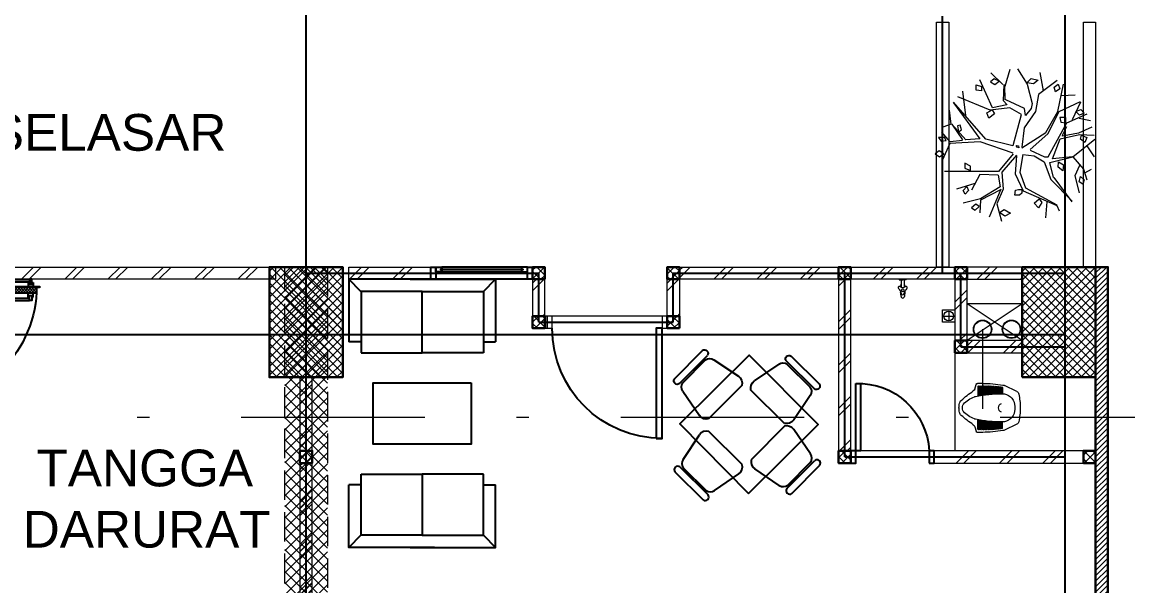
# Model space of a CAD drawing. Header units: millimetres. Extents: x -324 to 75, y -297 to 70.
# Drawn here: x -19.23 to -10.19, y 0.82 to 5.43 of the extents above; entities that cross this region are included whole.
import ezdxf

# ---------------------------------------------------------------- set-up
doc = ezdxf.new("R2010")
doc.units = ezdxf.units.MM
doc.linetypes.add('ACAD_ISO02W100', pattern=[15, 12, -3])
doc.linetypes.add('DASHDOT', pattern=[1, 0.5, -0.25, 0, -0.25])
doc.layers.get('defpoints').update_dxf_attribs({"color": 1})
for name, color, linetype, lineweight in [('ars', 11, 'Continuous', 0), ('ars @ 1', 11, 'Continuous', 0), ('ARSIR', 31, 'Continuous', 5), ('KOL', 1, 'Continuous', 30), ('KOLOM', 4, 'Continuous', 9), ('lan', 7, 'Continuous', 15), ('NOT', 7, 'Continuous', 20), ('POHON', 62, 'Continuous', 5), ('SANITAIR', 15, 'Continuous', 9), ('tem', 5, 'Continuous', 20), ('u', 6, 'Continuous', 20)]:
    doc.layers.add(name, color=color, linetype=linetype, lineweight=lineweight)
doc.layers.add('as', color=1, linetype='Continuous', plot=False)
for name, color, linetype in [('FURNITURE', 68, 'Continuous'), ('HID', 1, 'Continuous'), ('Kusen', 30, 'Continuous'), ('STL', 6, 'Continuous')]:
    doc.layers.add(name, color=color, linetype=linetype)
doc.styles.add('ATTR', font='romans.shx', dxfattribs={"width": 0.8, "height": 0.56})
doc.styles.get("Standard").update_dxf_attribs({"font": 'arial.ttf'})
pattern_1 = [(225, (1.1, 1e-06), (-0.014142, 0.014142), []), (135, (1.1, 1e-06), (0.014142, 0.014142), [])]
pattern_2 = [(315, (-2e-13, 1e-06), (0.014142, 0.014142), []), (45, (-2e-13, 1e-06), (-0.014142, 0.014142), [])]

# ---------------------------------------------------------------- blocks, each defined once
blk = doc.blocks.new("k1'")
at = {"layer": 'ars'}
h = blk.add_hatch(dxfattribs=at)
h.set_pattern_fill('_USER', color=256, scale=0.05, angle=45, double=1, pattern_type=0)
h.set_pattern_definition([(45, (0, -5), (-0.03535534, 0.03535534), []), (135, (0, -5), (-0.03535534, -0.03535534), [])])
h.paths.add_polyline_path([(-0.3, -0.45), (0.3, -0.45), (0.3, 0.45), (-0.3, 0.45)])
at = {"layer": 'KOL'}
blk.add_lwpolyline([(-0.3, -0.45), (0.3, -0.45), (0.3, 0.45), (-0.3, 0.45)], close=True, dxfattribs=at)
blk = doc.blocks.new('bola-3')
at = {"layer": 'POHON'}
for p, q in [((-0.799, 1.609), (-0.703, 2.138)), ((-0.045, 2.245), (-0.318, 1.803)), ((0.177, 2.226), (0.328, 1.732)), ((0.387, 1.789), (0.731, 2.125)), ((-1.212, 1.009), (-1.377, 1.803)), ((-1.198, 1.908), (-0.648, 1.503)), ((-0.318, 1.803), (-0.469, 1.238)), ((0.315, 1.344), (0.328, 1.767)), ((0.356, 1.785), (0.37, 1.327)), ((0.686, 1.115), (1.057, 1.926)), ((-1.253, 1.009), (-1.872, 1.291)), ((-1.308, 1.468), (-1.721, 1.485)), ((-0.648, 1.503), (-0.566, 1.009)), ((-0.249, 1.097), (0.301, 1.344)), ((0.37, 1.327), (0.26, 1.203)), ((0.755, 1.044), (1.69, 1.432)), ((1.553, 1.591), (1.47, 0.886)), ((-1.872, 1.274), (-1.625, 0.762)), ((-0.923, 0.357), (-1.253, 1.009)), ((-0.868, 0.392), (-1.212, 1.009)), ((-0.566, 1.009), (-0.236, 0.533)), ((-0.469, 1.238), (-0.442, 1.097)), ((-0.442, 1.097), (-0.277, 0.886)), ((-0.277, 0.886), (-0.249, 1.097)), ((-0.153, 0.921), (0.177, 1.115)), ((0.177, 1.115), (0.755, 1.044)), ((0.273, 1.203), (0.686, 1.115)), ((0.879, 0.198), (1.814, 1.274)), ((1.814, 1.256), (1.057, 0.216)), ((1.883, 0.639), (1.938, 1.044)), ((-1.831, 0.815), (-2.161, 0.745)), ((-1.473, 0.674), (-2.065, 0.939)), ((-0.937, -0.313), (-1.473, 0.674)), ((0.081, 0.022), (-0.153, 0.921)), ((-1.845, 0.339), (-2.271, 0.322)), ((-2.202, 0.551), (-1.817, 0.374)), ((-1.281, 0.216), (-1.845, 0.339)), ((-1.817, 0.374), (-1.35, 0.286)), ((-1.363, 0.339), (-1.473, 0.568)), ((-1.35, 0.286), (-1.363, 0.339)), ((-0.414, -0.102), (-0.923, 0.357)), ((-0.167, -0.049), (-0.868, 0.392)), ((-0.236, 0.533), (-0.167, -0.031)), ((1.456, 0.18), (1.869, 0.639)), ((1.869, 0.639), (1.553, 0.18)), ((1.883, 0.639), (2.13, 0.551)), ((1.91, 0.128), (2.158, 0.41)), ((-1.652, -0.313), (-2.285, 0.198)), ((-2.051, 0.004), (-2.271, -0.313)), ((-1.061, -0.366), (-1.281, 0.216)), ((0.081, -0.207), (1.044, 0.128)), ((0.095, 0.004), (0.879, 0.198)), ((1.044, 0.128), (1.924, 0.075)), ((1.057, 0.216), (1.456, 0.18)), ((1.553, 0.163), (1.91, 0.128)), ((1.924, 0.075), (2.144, -0.419)), ((-1.652, -0.313), (-1.955, -0.666)), ((-0.978, -0.472), (-1.652, -0.313)), ((-1.639, -0.313), (-1.061, -0.366)), ((-0.827, -0.313), (-0.937, -0.313)), ((-0.414, -0.119), (-0.827, -0.313)), ((-0.524, -0.278), (-0.813, -0.454)), ((-0.194, -0.243), (-0.524, -0.278)), ((-0.194, -0.243), (-0.112, -0.754)), ((-0.015, -0.26), (0.411, -0.754)), ((-0.015, -0.278), (0.026, -0.807)), ((0.081, -0.225), (0.507, -0.736)), ((-1.845, -0.56), (-1.707, -0.86)), ((-1.088, -0.913), (-0.978, -0.472)), ((-0.813, -0.454), (-1.006, -0.966)), ((-1.996, -0.772), (-2.189, -0.666)), ((-1.955, -0.666), (-2.051, -0.983)), ((-1.707, -0.86), (-1.831, -1.354)), ((-1.625, -1.618), (-1.102, -0.913)), ((-0.112, -0.754), (-0.277, -1.213)), ((0.026, -0.807), (-0.208, -1.301)), ((0.411, -0.754), (0.37, -1.248)), ((0.521, -0.842), (0.466, -1.177)), ((0.507, -0.736), (2.075, -0.736)), ((0.521, -0.842), (1.057, -0.825)), ((1.057, -0.825), (1.291, -1.283)), ((-1.006, -0.966), (-1.625, -1.6)), ((-0.277, -1.213), (-1.185, -1.706)), ((0.37, -1.248), (0.562, -1.671)), ((0.438, -1.248), (0.782, -2.059)), ((0.452, -1.265), (1.03, -1.565)), ((0.466, -1.177), (1.03, -1.53)), ((1.195, -1.089), (1.731, -1.248)), ((-0.208, -1.301), (-1.185, -1.724)), ((1.03, -1.53), (1.539, -1.653)), ((1.03, -1.565), (1.057, -1.936)), ((-1.185, -1.724), (-1.253, -1.883)), ((-0.896, -1.618), (-0.854, -2.077)), ((0.562, -1.671), (0.425, -2.182))]:
    blk.add_line(p, q, dxfattribs=at)
for points in [[(-0.435, 1.966), (-0.641, 1.913), (-0.504, 1.807), (-0.311, 1.842)], [(0.49, 1.882), (0.641, 1.953), (0.738, 1.864), (0.614, 1.794)], [(-1.226, 1.803), (-1.267, 1.662), (-1.143, 1.573), (-1.102, 1.715)], [(1.155, 1.778), (1.001, 1.734), (1.001, 1.602), (1.155, 1.624)], [(-1.735, 1.009), (-1.886, 1.062), (-1.982, 0.956), (-1.845, 0.903)], [(0.691, 1.051), (0.622, 0.941), (0.794, 0.809), (0.846, 0.963)], [(-1.441, 0.676), (-1.441, 0.831), (-1.269, 0.831), (-1.303, 0.698)], [(-1.9, 0.322), (-2.051, 0.251), (-1.996, 0.11), (-1.872, 0.198)], [(1.671, 0.412), (1.585, 0.478), (1.62, 0.61), (1.706, 0.588)], [(-0.002, 0.022), (-0.07, 0.004), (-0.084, -0.049), (-0.029, -0.031)], [(2.034, 0.163), (2.075, 0.251), (2.254, 0.251), (2.171, 0.145)], [(2.099, -0.225), (2.237, -0.137), (2.347, -0.225), (2.223, -0.313)], [(-1.236, -0.454), (-1.374, -0.543), (-1.36, -0.719), (-1.222, -0.613)], [(1.319, -0.706), (1.319, -0.582), (1.484, -0.494), (1.484, -0.635)], [(-1.872, -0.878), (-1.982, -0.983), (-1.941, -1.107), (-1.831, -1.036)], [(-0.167, -1.261), (-0.167, -1.367), (-0.098, -1.42), (0.04, -1.42), (0.012, -1.279), (-0.07, -1.261)], [(1.43, -1.175), (1.379, -1.285), (1.482, -1.396), (1.534, -1.285)], [(-0.667, -1.528), (-0.753, -1.638), (-0.65, -1.792), (-0.53, -1.66)], [(0.485, -1.924), (0.347, -1.836), (0.158, -1.947), (0.33, -2.035)], [(1.069, -1.748), (1.173, -1.682), (1.293, -1.792), (1.19, -1.858)]]:
    blk.add_lwpolyline(points, close=True, dxfattribs=at)
at = {"layer": 'POHON', "style": 'ATTR', "width": 0.8, "flags": 9}
blk.add_attdef('ESTCODE', (-0.07, 0.004), '', height=0.00000926, dxfattribs=at)
blk = doc.blocks.new('KRAN ATAS')
for p, q in [((-0.0198, 0), (0, 0)), ((-0.0198, -0.0015), (-0.0198, 0)), ((0.0198, 0), (0, 0)), ((0.0198, -0.0015), (0.0198, 0)), ((-0.0193, -0.002), (0, -0.002)), ((-0.0087, -0.006), (-0.0087, -0.0441)), ((0.0193, -0.002), (0, -0.002)), ((0.0087, -0.006), (0.0087, -0.0441))]:
    blk.add_line(p, q)
for centre, radius, start, end in [((-0.0191, -0.047), 0.00682, 147.26029, 232.4214), ((-0.0188, -0.0464), 0.00682, 67.5786, 152.73971), ((-0.0514, -0.0871), 0.0447, 7.4918, 50.9581), ((-0.0193, -0.0015), 0.0005, 180, 270), ((0, -0.0187), 0.0268, 232.9628, 307.0372), ((-0.0127, -0.006), 0.004, 0, 90), ((0.0743, -0.0604), 0.0878, 163.74856, 168.44459), ((-0.0388, -0.0275), 0.03, 343.74856, 0), ((-0.0004, -0.0613), 0.0068, 86.57707, 273.42293), ((0.0004, -0.0613), 0.0068, 266.57707, 93.42293), ((0.0514, -0.0871), 0.0447, 129.0419, 172.5082), ((0.0127, -0.006), 0.004, 90, 180), ((0.0388, -0.0275), 0.03, 180, 196.25144), ((-0.0743, -0.0604), 0.0878, 11.55541, 16.25144), ((0.0188, -0.0464), 0.00682, 27.26029, 112.4214), ((0.0193, -0.0015), 0.0005, 270, 0), ((0.0191, -0.047), 0.00682, 307.5786, 32.73971), ((0.0743, -0.0604), 0.0878, 182.05517, 189.0251), ((-0.0892, -0.0965), 0.08, 0.35552, 16.20232), ((-0.0004, -0.0965), 0.0088, 176.85526, 272.64436), ((-0.0003, -0.0804), 0.00682, 187.5786, 272.73971), ((0.0003, -0.0804), 0.00682, 267.26029, 352.4214), ((0.0004, -0.0965), 0.0088, 267.35564, 3.14474), ((0.0892, -0.0965), 0.08, 163.79768, 179.64448), ((-0.0743, -0.0604), 0.0878, 350.9749, 357.94483)]:
    blk.add_arc(centre, radius, start, end)
blk = doc.blocks.new('AVOOR')
blk.add_lwpolyline([(-21.8185, -71.5914), (-21.9185, -71.5914), (-21.9185, -71.4914), (-21.8185, -71.4914)], close=True)
for points in [[(-21.9085, -71.5414), (-21.8285, -71.5414)], [(-21.8685, -71.5014), (-21.8685, -71.5814)]]:
    blk.add_lwpolyline(points)
blk.add_circle((-21.8685, -71.5414), 0.04)
blk = doc.blocks.new('CL J D')
for p, q in [((0.306, 0.1938), (0.3479, 0.1938)), ((0.3709, 0.1476), (0.3594, 0.1853)), ((0.0275, 0.1273), (0.1283, 0.1756)), ((0.145, 0.1598), (0.145, 0.1109)), ((0.1539, 0.1598), (0.1539, 0.1111)), ((0.1587, 0.1615), (0.1587, 0.1111)), ((0.1676, 0.1615), (0.1676, 0.1111)), ((0.1723, 0.1631), (0.1723, 0.1111)), ((0.1812, 0.1631), (0.1812, 0.1109)), ((0.186, 0.1645), (0.186, 0.1109)), ((0.1949, 0.1645), (0.1949, 0.1105)), ((0.1996, 0.1657), (0.1996, 0.1105)), ((0.2085, 0.1657), (0.2085, 0.11)), ((0.2133, 0.1667), (0.2133, 0.11)), ((0.2222, 0.1667), (0.2222, 0.1092)), ((0.2269, 0.1676), (0.2269, 0.1092)), ((0.2358, 0.1676), (0.2358, 0.1082)), ((0.2406, 0.1682), (0.2406, 0.1082)), ((0.2495, 0.1682), (0.2495, 0.107)), ((0.2542, 0.1687), (0.2542, 0.107)), ((0.2631, 0.1687), (0.2631, 0.1056)), ((0.2679, 0.169), (0.2679, 0.1056)), ((0.2768, 0.169), (0.2768, 0.104)), ((0.2815, 0.1692), (0.2815, 0.104)), ((0.2904, 0.1692), (0.2904, 0.1022)), ((0.2952, 0.1691), (0.2952, 0.1022)), ((0.3041, 0.1691), (0.3041, 0.1003)), ((0.3088, 0.1689), (0.3088, 0.1003)), ((0.3177, 0.1689), (0.3177, 0.0981)), ((0.3225, 0.1685), (0.3225, 0.0981)), ((0.3314, 0.1685), (0.3314, 0.0957)), ((0.3361, 0.1679), (0.3361, 0.0957)), ((0.345, 0.1679), (0.345, 0.093)), ((0.0275, -0.1398), (0.1283, -0.188)), ((0.145, -0.1722), (0.145, -0.1234)), ((0.1539, -0.1722), (0.1539, -0.1236)), ((0.1587, -0.174), (0.1587, -0.1236)), ((0.1676, -0.174), (0.1676, -0.1236)), ((0.1723, -0.1756), (0.1723, -0.1236)), ((0.1812, -0.1756), (0.1812, -0.1234)), ((0.186, -0.177), (0.186, -0.1234)), ((0.1949, -0.177), (0.1949, -0.123)), ((0.1996, -0.1782), (0.1996, -0.123)), ((0.2085, -0.1782), (0.2085, -0.1224)), ((0.2133, -0.1792), (0.2133, -0.1224)), ((0.2222, -0.1792), (0.2222, -0.1216)), ((0.2269, -0.18), (0.2269, -0.1216)), ((0.2358, -0.18), (0.2358, -0.1206)), ((0.2406, -0.1807), (0.2406, -0.1206)), ((0.2495, -0.1807), (0.2495, -0.1195)), ((0.2542, -0.1812), (0.2542, -0.1195)), ((0.2631, -0.1812), (0.2631, -0.1181)), ((0.2679, -0.1815), (0.2679, -0.1181)), ((0.2768, -0.1815), (0.2768, -0.1165)), ((0.2815, -0.1816), (0.2815, -0.1165)), ((0.2904, -0.1816), (0.2904, -0.1147)), ((0.2952, -0.1816), (0.2952, -0.1147)), ((0.3041, -0.1816), (0.3041, -0.1127)), ((0.3088, -0.1813), (0.3088, -0.1127)), ((0.3177, -0.1813), (0.3177, -0.1105)), ((0.3225, -0.1809), (0.3225, -0.1105)), ((0.3314, -0.1809), (0.3314, -0.1081)), ((0.3361, -0.1803), (0.3361, -0.1081)), ((0.345, -0.1803), (0.345, -0.1055)), ((0.3709, -0.16), (0.3594, -0.1977)), ((0.306, -0.2062), (0.3479, -0.2062))]:
    blk.add_line(p, q)
for centre, radius, start, end in [((0.3183, -0.8979), 1.0917, 90.64465, 99.35641), ((0.3479, 0.1818), 0.012, 16.98371, 90), ((0.5098, 0), 0.5098, 167.907, 180.70014), ((0.0403, 0.1006), 0.0297, 115.58841, 167.907), ((0.1458, 0.0077), 0.1009, 89.36458, 171.9631), ((0.1462, 0.1381), 0.0415, 97.43664, 115.58841), ((0.1427, 0.1109), 0.00237, 271.71865, 0), ((0.1495, 0.1598), 0.00445, 0, 180), ((0.1639, -0.8282), 0.9369, 77.60377, 91.04193), ((0.1563, 0.1111), 0.00237, 180, 0), ((0.1631, 0.1615), 0.00445, 0, 180), ((0.17, 0.1111), 0.00237, 180, 0), ((0.1768, 0.1631), 0.00445, 0, 180), ((0.1836, 0.1109), 0.00237, 180, 0), ((0.1904, 0.1645), 0.00445, 0, 180), ((0.1973, 0.1105), 0.00237, 180, 0), ((0.2041, 0.1657), 0.00445, 0, 180), ((0.2109, 0.11), 0.00237, 180, 0), ((0.2177, 0.1667), 0.00445, 0, 180), ((0.2246, 0.1092), 0.00237, 180, 0), ((0.2314, 0.1676), 0.00445, 0, 180), ((0.2382, 0.1082), 0.00237, 180, 0), ((0.245, 0.1682), 0.00445, 0, 180), ((0.2519, 0.107), 0.00237, 180, 0), ((0.2587, 0.1687), 0.00445, 0, 180), ((0.2655, 0.1056), 0.00237, 180, 0), ((0.2723, 0.169), 0.00445, 0, 180), ((0.2792, 0.104), 0.00237, 180, 0), ((0.286, 0.1692), 0.00445, 0, 180), ((0.2928, 0.1022), 0.00237, 180, 0), ((0.2996, 0.1691), 0.00445, 0, 180), ((0.3064, 0.1003), 0.00237, 180, 0), ((0.3133, 0.1689), 0.00445, 0, 180), ((0.3201, 0.0981), 0.00237, 180, 0), ((0.3269, 0.1685), 0.00445, 0, 180), ((0.3337, 0.0957), 0.00237, 180, 0), ((0.3406, 0.1679), 0.00445, 0, 180), ((0.3474, 0.093), 0.00237, 180, 258.7357), ((0.3992, 0.1563), 0.0297, 196.98371, 236.58705), ((-0.0629, -0.5443), 0.8096, 47.75416, 56.58705), ((0.1995, 0.0001), 0.1551, 171.9445, 182.3259), ((0.1409, -0.0052), 0.0359, 358.3993, 69.7102), ((0.3518, 0.0291), 0.0593, 68.96955, 77.12628), ((0.2831, -0.1497), 0.2509, 43.87855, 68.96955), ((0.4511, 0.0118), 0.0178, 9.30537, 43.87855), ((0.3402, -0.0063), 0.1302, 0.0418, 9.30537), ((0.4495, 0.0199), 0.0475, 13.4838, 47.75416), ((0.3402, -0.0063), 0.1598, 0.03404, 13.4838), ((0.5098, -0.0125), 0.5098, 179.29986, 192.093), ((0.1995, -0.0125), 0.1551, 177.6741, 188.0555), ((0.1458, -0.0202), 0.1009, 188.0369, 270.63542), ((0.1409, -0.0072), 0.0359, 290.2898, 1.6007), ((0.2831, 0.1372), 0.2509, 291.03045, 316.12145), ((-0.0629, 0.5318), 0.8096, 303.41295, 312.24584), ((0.4511, -0.0243), 0.0178, 316.12145, 350.69463), ((0.3402, -0.0061), 0.1302, 350.69463, 359.9582), ((0.4495, -0.0323), 0.0475, 312.24584, 346.5162), ((0.3402, -0.0061), 0.1598, 346.5162, 359.96596), ((0.0403, -0.113), 0.0297, 192.093, 244.41159), ((0.1427, -0.1234), 0.00237, 0, 88.28135), ((0.1495, -0.1722), 0.00445, 180, 0), ((0.1639, 0.8157), 0.9369, 268.95807, 282.39623), ((0.1563, -0.1236), 0.00237, 0, 180), ((0.1631, -0.174), 0.00445, 180, 0), ((0.17, -0.1236), 0.00237, 0, 180), ((0.1768, -0.1756), 0.00445, 180, 0), ((0.1836, -0.1234), 0.00237, 0, 180), ((0.1904, -0.177), 0.00445, 180, 0), ((0.1973, -0.123), 0.00237, 0, 180), ((0.2041, -0.1782), 0.00445, 180, 0), ((0.2109, -0.1224), 0.00237, 0, 180), ((0.2177, -0.1792), 0.00445, 180, 0), ((0.2246, -0.1216), 0.00237, 0, 180), ((0.2314, -0.18), 0.00445, 180, 0), ((0.2382, -0.1206), 0.00237, 0, 180), ((0.2519, -0.1195), 0.00237, 0, 180), ((0.2655, -0.1181), 0.00237, 0, 180), ((0.2792, -0.1165), 0.00237, 0, 180), ((0.2928, -0.1147), 0.00237, 0, 180), ((0.3064, -0.1127), 0.00237, 0, 180), ((0.3201, -0.1105), 0.00237, 0, 180), ((0.3337, -0.1081), 0.00237, 0, 180), ((0.3406, -0.1803), 0.00445, 180, 0), ((0.3474, -0.1055), 0.00237, 101.2643, 180), ((0.3518, -0.0415), 0.0593, 282.87372, 291.03045), ((0.3992, -0.1687), 0.0297, 123.41295, 163.01629), ((0.1462, -0.1506), 0.0415, 244.41159, 262.56336), ((0.3183, 0.8854), 1.0917, 260.64359, 269.35535), ((0.245, -0.1807), 0.00445, 180, 0), ((0.2587, -0.1812), 0.00445, 180, 0), ((0.2723, -0.1815), 0.00445, 180, 0), ((0.286, -0.1816), 0.00445, 180, 0), ((0.2996, -0.1816), 0.00445, 180, 0), ((0.3133, -0.1813), 0.00445, 180, 0), ((0.3269, -0.1809), 0.00445, 180, 0), ((0.3479, -0.1942), 0.012, 270, 343.01629)]:
    blk.add_arc(centre, radius, start, end)
blk = doc.blocks.new('P.60')
at = {"layer": 'Kusen'}
for points in [[(1472.8348, 997.5354), (1472.8748, 997.5354), (1472.8748, 997.4354), (1472.8348, 997.4354)], [(1473.4748, 997.5354), (1473.5148, 997.5354), (1473.5148, 997.4354), (1473.4748, 997.4354)], [(1472.8748, 996.8854), (1472.9148, 996.8854), (1472.9148, 997.4354), (1472.8748, 997.4354)]]:
    blk.add_lwpolyline(points, close=True, dxfattribs=at)
blk.add_arc((1472.8948, 997.4658), 0.5808, 268.02661, 356.99428, dxfattribs=at)
blk = doc.blocks.new('P-90')
at = {"layer": 'Kusen'}
blk.add_lwpolyline([(374.6908, -21.5979), (374.7408, -21.5979), (374.7408, -22.4979), (374.6908, -22.4979)], close=True, dxfattribs=at)
at = {"layer": 'Kusen', "lineweight": 9}
for points in [[(373.8008, -22.4979), (373.8408, -22.4979), (373.8408, -22.5979), (373.8008, -22.5979)], [(374.7408, -22.4979), (374.7808, -22.4979), (374.7808, -22.5979), (374.7408, -22.5979)]]:
    blk.add_lwpolyline(points, close=True, dxfattribs=at)
at = {"layer": 'Kusen'}
blk.add_arc((374.7408, -22.4979), 0.9, 90, 180, dxfattribs=at)
blk = doc.blocks.new('Manager Chair')
for p, q in [((6.793595, 0), (-6.793595, 0)), ((6.793595, -2.40006), (-6.793595, -2.40006)), ((5.764665, -3), (-5.250155, -3)), ((-7.308135, -5), (-9.242845, -14.93924)), ((7.82266, -5), (9.757352, -14.93924)), ((-7.822645, -18), (8.337156, -18))]:
    blk.add_line(p, q)
for centre, radius, start, end in [((-6.608415, -1.20003), 1.214231, 98.77222, 261.2278), ((-4.915795, -5.40289), 2.426032, 97.92188, 170.4409), ((5.430285, -5.40292), 2.42607, 9.559852, 82.07782), ((6.608435, -1.20003), 1.214228, 278.7714, 81.22861), ((-6.352795, -15.45813), 2.936262, 169.8216, 239.9611), ((6.867295, -15.45813), 2.936262, 300.0388, 10.17842)]:
    blk.add_arc(centre, radius, start, end)
at = {"style": 'ATTR', "width": 0.8, "flags": 9}
blk.add_attdef('ESTCODE', (0, 0), '', height=0.003816, dxfattribs=at)
blk = doc.blocks.new('mj makan')
blk.add_lwpolyline([(-0.0055, 1.1314), (0.5629, 0.5684), (0, 0), (-0.5684, 0.5629)], close=True)
for p, xscale, yscale, zscale, rotation in [((-0.4923, 1.0685), -0.02383953608250516, 0.02383953608250516, 0.02383953608250516, 44.72219960516194), ((0.4614, 1.0156), -0.02383953608250517, 0.02383953608250517, 0.02383953608250517, 314.7221996051619)]:
    blk.add_blockref('Manager Chair', p, dxfattribs=dict(xscale=xscale, yscale=yscale, zscale=zscale, rotation=rotation))
at = {"extrusion": (0, 0, -1)}
for p, xscale, yscale, zscale, rotation in [((0.4971, 0.0786), -0.0238395360825052, 0.0238395360825052, -0.0238395360825052, 225.2778003948382), ((-0.457, 0.1222), -0.02383953608250516, 0.02383953608250516, -0.02383953608250516, 135.277800394838)]:
    blk.add_blockref('Manager Chair', p, dxfattribs=dict(at, xscale=xscale, yscale=yscale, zscale=zscale, rotation=rotation))
blk = doc.blocks.new('tamu02')
at = {"linetype": 'Continuous'}
for points in [[(-0.5005, 1.2448), (-0.5998, 1.3453)], [(0.1005, 1.3453), (-0.5985, 1.3453), (-0.5985, 0.8339)], [(-0.0993, 1.3453), (0.5998, 1.3453), (0.5998, 0.8339)], [(0.5005, 1.2448), (0.5998, 1.3453)], [(-0.4993, 0.7444), (0, 0.7444), (0, 1.2448), (-0.4993, 1.2448), (-0.4993, 0.7444)], [(0.5005, 0.7444), (0, 0.7444), (0, 1.2448), (0.5005, 1.2448), (0.5005, 0.7444)], [(-0.4993, 0.8339), (-0.5985, 0.8339)], [(0.5005, 0.8339), (0.5998, 0.8339)], [(-0.4993, -0.2444), (0, -0.2444), (0, -0.7448), (-0.4993, -0.7448), (-0.4993, -0.2444)], [(0.5005, -0.2444), (0, -0.2444), (0, -0.7448), (0.5005, -0.7448), (0.5005, -0.2444)], [(0.1005, -0.8453), (-0.5985, -0.8453), (-0.5985, -0.3339)], [(-0.4993, -0.3339), (-0.5985, -0.3339)], [(-0.0993, -0.8453), (0.5998, -0.8453), (0.5998, -0.3339)], [(0.5005, -0.3339), (0.5998, -0.3339)], [(-0.5005, -0.7448), (-0.5998, -0.8453)], [(0.5005, -0.7448), (0.5998, -0.8453)]]:
    blk.add_lwpolyline(points, dxfattribs=at)
blk.add_lwpolyline([(0.4, 0.5), (0.4, 0), (-0.4, 0), (-0.4, 0.5), (0.4, 0.5)])
blk = doc.blocks.new('T. J2')
at = {"layer": 'Kusen'}
for p, q in [((-0.3692, 0.1), (0.2808, 0.1)), ((-0.4192, 0), (0.3308, 0)), ((0.2808, 0.06), (-0.3692, 0.06))]:
    blk.add_line(p, q, dxfattribs=at)
for points in [[(-0.4592, 0), (-0.4192, 0), (-0.4192, 0.1), (-0.4592, 0.1)], [(0.3308, 0), (0.3708, 0), (0.3708, 0.1), (0.3308, 0.1)]]:
    blk.add_lwpolyline(points, close=True, dxfattribs=at)
for points in [[(-0.3692, 0.0775), (-0.3692, 0.06), (-0.4192, 0.06), (-0.4192, 0.1), (-0.3692, 0.1), (-0.3692, 0.0825), (-0.3792, 0.0825), (-0.3792, 0.0775), (-0.3692, 0.0775)], [(0.2808, 0.0775), (0.2808, 0.06), (0.3308, 0.06), (0.3308, 0.1), (0.2808, 0.1), (0.2808, 0.0825), (0.2908, 0.0825), (0.2908, 0.0775), (0.2808, 0.0775)]]:
    blk.add_lwpolyline(points, dxfattribs=at)
at = {"layer": 'Kusen', "color": 141}
blk.add_lwpolyline([(-0.3792, 0.0775), (0.2908, 0.0775), (0.2908, 0.0825), (-0.3792, 0.0825)], close=True, dxfattribs=at)
blk = doc.blocks.new('K 10.10')
at = {"layer": 'ars'}
h = blk.add_hatch(dxfattribs=at)
h.set_pattern_fill('_USER', color=256, scale=0.05, angle=45, double=1, pattern_type=0)
h.set_pattern_definition([(45, (0, 0), (-0.035355339, 0.035355339), []), (135, (0, 0), (-0.035355339, -0.035355339), [])])
h.paths.add_polyline_path([(1560.5383, 1380.4069), (1560.6383, 1380.4069), (1560.6383, 1380.5069), (1560.5383, 1380.5069)])
at = {"layer": 'KOL'}
blk.add_lwpolyline([(1560.5383, 1380.4069), (1560.6383, 1380.4069), (1560.6383, 1380.5069), (1560.5383, 1380.5069)], close=True, dxfattribs=at)
blk = doc.blocks.new('D-P90')
at = {"layer": 'ars'}
h = blk.add_hatch(dxfattribs=at)
h.set_pattern_fill('ANSI37', color=256, scale=0.005, angle=-90, style=0)
h.set_pattern_definition([(45, (-1350.94906, -1248.591899), (0.01122532015, -0.01122532015), []), (315, (-1350.94906, -1248.591899), (-0.01122532015, -0.01122532015), [])])
h.paths.add_polyline_path([(0.009, -0.1833, -0.414214), (0.01, -0.1843), (0.01, -1.1162, -0.414214), (0.009, -1.1172), (-0.0345, -1.1172, 0.414214), (-0.037, -1.1197), (-0.037, -1.142, -1), (-0.0385, -1.142), (-0.0385, -0.1585, -1), (-0.037, -0.1585), (-0.037, -0.1808, 0.414214), (-0.0345, -0.1833)])
at = {"layer": 'as'}
for p, q in [((-0.0395, -0.1577), (-0.0457, -0.1577)), ((-0.0425, -0.1608), (-0.0425, -0.1546))]:
    blk.add_line(p, q, dxfattribs=at)
at = {"layer": 'HID'}
for p, q in [((-0.0437, -0.1248), (-0.0915, -0.077)), ((-0.0423, -0.1234), (-0.0907, -0.075)), ((0.9423, -0.1234), (0.9907, -0.075)), ((0.9437, -0.1248), (0.9915, -0.077)), ((-0.0657, -0.147), (-0.023, -0.1043)), ((-0.0628, -0.147), (-0.023, -0.1072)), ((0.9657, -0.147), (0.923, -0.1043)), ((0.9628, -0.147), (0.923, -0.1072))]:
    blk.add_line(p, q, dxfattribs=at)
for points in [[(-0.0439, -0.1252), (-0.044, -0.1251), (-0.042, -0.1231), (-0.0419, -0.1232)], [(0.9439, -0.1252), (0.944, -0.1251), (0.942, -0.1231), (0.9419, -0.1232)]]:
    blk.add_lwpolyline(points, dxfattribs=at)
at = {"layer": 'KOL'}
blk.add_line((0.97, -0.13), (0.97, -0.15), dxfattribs=at)
at = {"layer": 'Kusen'}
for p, q in [((-0.0422, -0.1567), (-0.0378, -0.1577)), ((-0.0419, -0.1553), (-0.0376, -0.1562))]:
    blk.add_line(p, q, dxfattribs=at)
at = {"layer": 'Kusen', "ltscale": 2}
for p, q in [((-0.0986, -0.2206), (-0.0986, -1.0599)), ((-0.0786, -0.2406), (-0.0786, -1.0599)), ((-0.074, -0.2106), (-0.04, -0.2106)), ((-0.074, -0.2206), (-0.074, -0.2106)), ((-0.074, -0.2506), (-0.074, -0.2406)), ((-0.074, -0.2506), (-0.04, -0.2506)), ((-0.0615, -0.2506), (-0.0615, -0.2106)), ((-0.04, -0.2506), (-0.04, -0.2106)), ((0.0455, -0.2106), (0.0115, -0.2106)), ((0.0115, -0.2506), (0.0115, -0.2106)), ((0.0455, -0.2506), (0.0115, -0.2506)), ((0.033, -0.2506), (0.033, -0.2106)), ((0.0455, -0.2206), (0.0455, -0.2106)), ((0.0455, -0.2506), (0.0455, -0.2406)), ((0.0528, -0.2406), (0.0528, -1.0599)), ((0.0728, -0.2206), (0.0728, -1.0599)), ((-0.074, -1.0499), (-0.04, -1.0499)), ((-0.074, -1.0499), (-0.074, -1.0599)), ((-0.074, -1.0799), (-0.074, -1.0899)), ((-0.0615, -1.0499), (-0.0615, -1.0899)), ((-0.04, -1.0499), (-0.04, -1.0899)), ((0.0455, -1.0499), (0.0115, -1.0499)), ((0.0115, -1.0499), (0.0115, -1.0899)), ((0.033, -1.0499), (0.033, -1.0899)), ((0.0455, -1.0499), (0.0455, -1.0599)), ((0.0455, -1.0799), (0.0455, -1.0899)), ((-0.074, -1.0899), (-0.04, -1.0899)), ((0.0455, -1.0899), (0.0115, -1.0899))]:
    blk.add_line(p, q, dxfattribs=at)
for points in [[(-0.0986, -0.2406), (-0.0615, -0.2406), (-0.0615, -0.2206), (-0.0986, -0.2206), (-0.0986, -0.2406)], [(0.0728, -0.2406), (0.033, -0.2406), (0.033, -0.2206), (0.0728, -0.2206), (0.0728, -0.2406)], [(-0.1013, -1.0599), (-0.0615, -1.0599), (-0.0615, -1.0799), (-0.1013, -1.0799), (-0.1013, -1.0599)], [(0.0728, -1.0599), (0.033, -1.0599), (0.033, -1.0799), (0.0728, -1.0799), (0.0728, -1.0599)]]:
    blk.add_lwpolyline(points, dxfattribs=at)
at = {"layer": 'Kusen'}
blk.add_circle((-0.0425, -0.1577), 0.001, dxfattribs=at)
for radius, start, end in [(0.0025, 75.78042, 11.38506), (0.9611, 270, 0.45972)]:
    blk.add_arc((-0.0425, -0.1577), radius, start, end, dxfattribs=at)
at = {"layer": 'STL'}
for p, q in [((-0.0385, -0.1585), (-0.0385, -1.142)), ((-0.037, -0.1808), (-0.037, -0.1585)), ((-0.0345, -0.1833), (0.009, -0.1833)), ((0.01, -0.1843), (0.01, -1.1162)), ((-0.037, -1.1197), (-0.037, -1.142)), ((-0.0345, -1.1172), (0.009, -1.1172))]:
    blk.add_line(p, q, dxfattribs=at)
for points in [[(0, -0.1002), (0, -0.1032), (-0.0185, -0.1032, 0.414214), (-0.02, -0.1047), (-0.02, -0.148, -0.414214), (-0.022, -0.15), (-0.068, -0.15, -0.414214), (-0.07, -0.148), (-0.07, -0.13), (-0.067, -0.13), (-0.067, -0.1455, 0.414214), (-0.0655, -0.147), (-0.0245, -0.147, 0.414214), (-0.023, -0.1455), (-0.023, -0.1022, -0.414214), (-0.021, -0.1002)], [(0.9, -0.1002), (0.9, -0.1032), (0.9185, -0.1032, -0.414214), (0.92, -0.1047), (0.92, -0.148, 0.414214), (0.922, -0.15), (0.968, -0.15, 0.414214), (0.97, -0.148), (0.97, -0.13), (0.967, -0.13), (0.967, -0.1455, -0.414214), (0.9655, -0.147), (0.9245, -0.147, -0.414214), (0.923, -0.1455), (0.923, -0.1022, 0.414214), (0.921, -0.1002)]]:
    blk.add_lwpolyline(points, format="xyb", close=True, dxfattribs=at)
blk.add_lwpolyline([(0.009, -0.1818), (-0.0345, -0.1818, -0.414214), (-0.0355, -0.1808), (-0.0355, -0.1585, 1), (-0.04, -0.1585), (-0.04, -1.142, 1), (-0.0355, -1.142), (-0.0355, -1.1197, -0.414214), (-0.0345, -1.1187), (0.009, -1.1187, 0.414214), (0.0115, -1.1162), (0.0115, -0.1843)], format="xyb", dxfattribs=at)
for centre, radius, start, end in [((-0.0377, -0.1585), 0.00075, 0, 180), ((-0.0345, -0.1808), 0.0025, 180, 270), ((0.009, -0.1843), 0.0025, 360, 90), ((0.009, -0.1843), 0.001, 360, 90), ((-0.0377, -1.142), 0.00075, 180, 0), ((-0.0345, -1.1197), 0.0025, 90, 180), ((0.009, -1.1162), 0.001, 270, 0)]:
    blk.add_arc(centre, radius, start, end, dxfattribs=at)
blk = doc.blocks.new('PINTU DARURAT')
at = {"layer": 'ARSIR'}
h = blk.add_hatch(dxfattribs=at)
h.set_pattern_fill('_USER', color=256, scale=0.02, angle=315, style=0, double=1, pattern_type=0)
h.set_pattern_definition(pattern_2)
edge = h.paths.add_edge_path()
edge.add_line((0, 0), (0.1, 0))
edge.add_line((0.1, 0), (0.1, 0.0502))
edge.add_line((0.1, 0.0502), (0.077, 0.0502))
edge.add_line((0.077, 0.0502), (0.077, 0.0955))
edge.add_arc((0.0755, 0.0955), 0.0015, 360, 450)
edge.add_line((0.0755, 0.097), (0.0345, 0.097))
edge.add_arc((0.0345, 0.0955), 0.0015, 90, 180)
edge.add_line((0.033, 0.0955), (0.033, 0.08))
edge.add_line((0.033, 0.08), (0.03, 0.08))
edge.add_line((0.03, 0.08), (0.03, 0.1))
edge.add_line((0.03, 0.1), (0, 0.1))
edge.add_line((0, 0.1), (0, 0))
h = blk.add_hatch(dxfattribs=at)
h.set_pattern_fill('_USER', color=256, scale=0.02, angle=315, style=0, double=1, pattern_type=0)
h.set_pattern_definition(pattern_2)
edge = h.paths.add_edge_path()
edge.add_line((0, 0), (0.1, 0))
edge.add_line((0.1, 0), (0.1, 0.0502))
edge.add_line((0.1, 0.0502), (0.077, 0.0502))
edge.add_line((0.077, 0.0502), (0.077, 0.0955))
edge.add_arc((0.0755, 0.0955), 0.0015, 360, 450)
edge.add_line((0.0755, 0.097), (0.0345, 0.097))
edge.add_arc((0.0345, 0.0955), 0.0015, 90, 180)
edge.add_line((0.033, 0.0955), (0.033, 0.08))
edge.add_line((0.033, 0.08), (0.03, 0.08))
edge.add_line((0.03, 0.08), (0.03, 0.1))
edge.add_line((0.03, 0.1), (0, 0.1))
edge.add_line((0, 0.1), (0, 0))
h = blk.add_hatch(dxfattribs=at)
h.set_pattern_fill('_USER', color=256, scale=0.02, angle=315, style=0, double=1, pattern_type=0)
h.set_pattern_definition(pattern_1)
edge = h.paths.add_edge_path()
edge.add_line((1.1, 0), (1, 0))
edge.add_line((1, 0), (1, 0.0502))
edge.add_line((1, 0.0502), (1.023, 0.0502))
edge.add_line((1.023, 0.0502), (1.023, 0.0955))
edge.add_arc((1.0245, 0.0955), 0.0015, -630, -540, ccw=False)
edge.add_line((1.0245, 0.097), (1.0655, 0.097))
edge.add_arc((1.0655, 0.0955), 0.0015, -360, -270, ccw=False)
edge.add_line((1.067, 0.0955), (1.067, 0.08))
edge.add_line((1.067, 0.08), (1.07, 0.08))
edge.add_line((1.07, 0.08), (1.07, 0.1))
edge.add_line((1.07, 0.1), (1.1, 0.1))
edge.add_line((1.1, 0.1), (1.1, 0))
h = blk.add_hatch(dxfattribs=at)
h.set_pattern_fill('_USER', color=256, scale=0.02, angle=315, style=0, double=1, pattern_type=0)
h.set_pattern_definition(pattern_1)
edge = h.paths.add_edge_path()
edge.add_line((1.1, 0), (1, 0))
edge.add_line((1, 0), (1, 0.0502))
edge.add_line((1, 0.0502), (1.023, 0.0502))
edge.add_line((1.023, 0.0502), (1.023, 0.0955))
edge.add_arc((1.0245, 0.0955), 0.0015, -630, -540, ccw=False)
edge.add_line((1.0245, 0.097), (1.0655, 0.097))
edge.add_arc((1.0655, 0.0955), 0.0015, -360, -270, ccw=False)
edge.add_line((1.067, 0.0955), (1.067, 0.08))
edge.add_line((1.067, 0.08), (1.07, 0.08))
edge.add_line((1.07, 0.08), (1.07, 0.1))
edge.add_line((1.07, 0.1), (1.1, 0.1))
edge.add_line((1.1, 0.1), (1.1, 0))
at = {"layer": 'KOL'}
blk.add_line((1.1, 0.1), (1.1, 0), dxfattribs=at)
blk.add_line((1.1, 0.1), (1.1, 0), dxfattribs=at)
blk.add_line((1.1, 0.1), (1.1, 0), dxfattribs=at)
blk.add_line((1.1, 0.1), (1.1, 0), dxfattribs=at)
for points in [[(0, 0), (0.1, 0), (0.1, 0.0502), (0.077, 0.0502), (0.077, 0.0955, 0.414214), (0.0755, 0.097), (0.0345, 0.097, 0.414214), (0.033, 0.0955), (0.033, 0.08), (0.03, 0.08), (0.03, 0.1), (0, 0.1)], [(0, 0), (0.1, 0), (0.1, 0.0502), (0.077, 0.0502), (0.077, 0.0955, 0.414214), (0.0755, 0.097), (0.0345, 0.097, 0.414214), (0.033, 0.0955), (0.033, 0.08), (0.03, 0.08), (0.03, 0.1), (0, 0.1)], [(1.1, 0), (1, 0), (1, 0.0502), (1.023, 0.0502), (1.023, 0.0955, -0.414214), (1.0245, 0.097), (1.0655, 0.097, -0.414214), (1.067, 0.0955), (1.067, 0.08), (1.07, 0.08), (1.07, 0.1), (1.1, 0.1)], [(1.1, 0), (1, 0), (1, 0.0502), (1.023, 0.0502), (1.023, 0.0955, -0.414214), (1.0245, 0.097), (1.0655, 0.097, -0.414214), (1.067, 0.0955), (1.067, 0.08), (1.07, 0.08), (1.07, 0.1), (1.1, 0.1)]]:
    blk.add_lwpolyline(points, format="xyb", close=True, dxfattribs=at)
at = {"layer": 'Kusen', "xscale": -1, "rotation": 180}
blk.add_blockref('D-P90', (0.1, -0.05), dxfattribs=at)
blk = doc.blocks.new('SP ME1')
at = {"layer": 'ars'}
h = blk.add_hatch(dxfattribs=at)
h.set_pattern_fill('ANSI37', color=256, scale=0.02, style=0)
h.set_pattern_definition([(45, (262.191906, -190.19391), (-0.044901281, 0.044901281), []), (135, (262.191906, -190.19391), (-0.044901281, -0.044901281), [])])
h.paths.add_polyline_path([(-6.025, 0), (-6.375, 0), (-6.375, 7), (-6.0247, 7)])
at = {"layer": 'ars @ 1'}
h = blk.add_hatch(dxfattribs=at)
h.set_pattern_fill('TEMBOK', color=256, scale=0.25)
h.set_pattern_definition([(45, (24.5328, -49.32464), (-0.1767767, 0.1767767), []), (45, (24.5953, -49.32464), (-0.1767767, 0.1767767), [])])
h.paths.add_polyline_path([(-6.25, 1.6), (-6.15, 1.6), (-6.15, 2.7), (-6.25, 2.7)])
h = blk.add_hatch(dxfattribs=at)
h.set_pattern_fill('TEMBOK', color=256, scale=0.25)
h.set_pattern_definition([(45, (24.5328, -48.82464), (-0.1767767, 0.1767767), []), (45, (24.5953, -48.82464), (-0.1767767, 0.1767767), [])])
h.paths.add_polyline_path([(-6.25, 0.9), (-6.15, 0.9), (-6.15, 1.5), (-6.25, 1.5)])
h = blk.add_hatch(dxfattribs=at)
h.set_pattern_fill('TEMBOK', color=256, scale=0.25)
h.set_pattern_definition([(45, (1576.71095, -452.5532), (-0.176776695, 0.176776695), []), (45, (1576.77345, -452.5532), (-0.176776695, 0.176776695), [])])
h.paths.add_polyline_path([(-5.9, 0), (-5.9, 0.1), (-2.9378, 0.1), (-2.9378, 0)])
at = {"layer": 'KOLOM', "linetype": 'ACAD_ISO02W100', "ltscale": 0.02}
blk.add_lwpolyline([(-6.025, 0), (-6.375, 0), (-6.3749, 7), (-6.0249, 7)], close=True, dxfattribs=at)
at = {"layer": 'tem'}
for points in [[(-6.25, 1.6), (-6.15, 1.6), (-6.15, 2.7), (-6.25, 2.7)], [(-6.25, 0.9), (-6.15, 0.9), (-6.15, 1.5), (-6.25, 1.5)], [(-5.9, 0), (-5.9, 0.1), (-2.9378, 0.1), (-2.9378, 0)]]:
    blk.add_lwpolyline(points, close=True, dxfattribs=at)
at = {"color": 2, "rotation": 90}
blk.add_blockref('PINTU DARURAT', (-2.93, 0.1), dxfattribs=at)
at = {"layer": 'KOL', "xscale": -1, "rotation": 180}
blk.add_blockref("k1'", (-6.2, 0.45), dxfattribs=at)
blk.add_blockref("k1'", (-6.2, 0.45), dxfattribs=at)
at = {"layer": 'KOLOM', "extrusion": (0, 0, -1), "xscale": -1, "zscale": -1, "rotation": 180}
blk.add_blockref('K 10.10', (-1554.3883, 1382.0069), dxfattribs=at)
blk = doc.blocks.new('A-2')
at = {"layer": 'ars'}
h = blk.add_hatch(dxfattribs=at)
h.set_pattern_fill('TEMBOK', color=256, scale=0.25)
h.set_pattern_definition([(45, (73.7938, -3.5551), (-0.1767767, 0.1767767), []), (45, (73.8563, -3.5551), (-0.1767767, 0.1767767), [])])
h.paths.add_polyline_path([(36.06, 5.6695), (36.73, 5.6695), (36.73, 5.5695), (36.06, 5.5695)])
h = blk.add_hatch(dxfattribs=at)
h.set_pattern_fill('TEMBOK', color=256, scale=0.25)
h.set_pattern_definition([(45, (77.1238, -3.5551), (-0.1767767, 0.1767767), []), (45, (77.1863, -3.5551), (-0.1767767, 0.1767767), [])])
h.paths.add_polyline_path([(38.76, 5.6695), (40.06, 5.6695), (40.06, 5.5695), (38.76, 5.5695)])
h = blk.add_hatch(dxfattribs=at)
h.set_pattern_fill('TEMBOK', color=256, scale=0.25)
h.set_pattern_definition([(45, (78.0738, -3.5551), (-0.1767767, 0.1767767), []), (45, (78.1363, -3.5551), (-0.1767767, 0.1767767), [])])
h.paths.add_polyline_path([(40.16, 5.6695), (41.01, 5.6695), (41.01, 5.5695), (40.16, 5.5695)])
h = blk.add_hatch(dxfattribs=at)
h.set_pattern_fill('TEMBOK', color=256, scale=0.25)
h.set_pattern_definition([(45, (78.9238, -3.5551), (-0.1767767, 0.1767767), []), (45, (78.9863, -3.5551), (-0.1767767, 0.1767767), [])])
h.paths.add_polyline_path([(41.11, 5.6695), (41.56, 5.6695), (41.56, 5.5695), (41.11, 5.5695)])
h = blk.add_hatch(dxfattribs=at)
h.set_pattern_fill('ANSI31', color=256, scale=0.25, angle=180, style=0)
h.set_pattern_definition([(45, (42.26, 5.669545), (-0.02209709, 0.02209709), [])])
h.paths.add_polyline_path([(41.66, -0.1305), (42.16, -0.1305), (42.26, -0.1305), (42.26, 5.6695), (42.16, 5.6695), (42.16, -0.0305), (41.66, -0.0305)])
h = blk.add_hatch(dxfattribs=at)
h.set_pattern_fill('TEMBOK', color=256, scale=0.25)
h.set_pattern_definition([(45, (73.7438, -7.2551), (-0.1767767, 0.1767767), []), (45, (73.8063, -7.2551), (-0.1767767, 0.1767767), [])])
h.paths.add_polyline_path([(37.66, 5.5695), (37.56, 5.5695), (37.56, 5.2695), (37.66, 5.2695)])
h = blk.add_hatch(dxfattribs=at)
h.set_pattern_fill('TEMBOK', color=256, scale=0.25)
h.set_pattern_definition([(45, (74.8438, -7.2551), (-0.1767767, 0.1767767), []), (45, (74.9063, -7.2551), (-0.1767767, 0.1767767), [])])
h.paths.add_polyline_path([(38.76, 5.5695), (38.66, 5.5695), (38.66, 5.2695), (38.76, 5.2695)])
h = blk.add_hatch(dxfattribs=at)
h.set_pattern_fill('TEMBOK', color=256, scale=0.25)
h.set_pattern_definition([(45, (76.2438, -6.1551), (-0.1767767, 0.1767767), []), (45, (76.3063, -6.1551), (-0.1767767, 0.1767767), [])])
h.paths.add_polyline_path([(40.16, 5.5695), (40.06, 5.5695), (40.06, 4.1695), (40.16, 4.1695)])
h = blk.add_hatch(dxfattribs=at)
h.set_pattern_fill('TEMBOK', color=256, scale=0.25)
h.set_pattern_definition([(45, (77.1938, -7.0551), (-0.1767767, 0.1767767), []), (45, (77.2563, -7.0551), (-0.1767767, 0.1767767), [])])
h.paths.add_polyline_path([(41.11, 5.5695), (41.01, 5.5695), (41.01, 5.0695), (41.11, 5.0695)])
h = blk.add_hatch(dxfattribs=at)
h.set_pattern_fill('TEMBOK', color=256, scale=0.25)
h.set_pattern_definition([(45, (78.9238, -2.9551), (-0.1767767, 0.1767767), []), (45, (78.9863, -2.9551), (-0.1767767, 0.1767767), [])])
h.paths.add_polyline_path([(41.11, 5.0695), (41.56, 5.0695), (41.56, 4.9695), (41.11, 4.9695)])
h = blk.add_hatch(dxfattribs=at)
h.set_pattern_fill('TEMBOK', color=256, scale=0.25)
h.set_pattern_definition([(45, (78.9238, -2.0551), (-0.1767767, 0.1767767), []), (45, (78.9863, -2.0551), (-0.1767767, 0.1767767), [])])
h.paths.add_polyline_path([(40.84, 4.1695), (42.06, 4.1695), (42.06, 4.0695), (40.84, 4.0695)])
at = {"layer": 'ars @ 1'}
h = blk.add_hatch(dxfattribs=at)
h.set_pattern_fill('TEMBOK', color=256, scale=0.25)
h.set_pattern_definition([(45, (74.3438, 1.7449), (-0.1767767, 0.1767767), []), (45, (74.4063, 1.7449), (-0.1767767, 0.1767767), [])])
h.paths.add_polyline_path([(35.76, 4.7695), (35.66, 4.7695), (35.66, 4.1695), (35.76, 4.1695)])
h = blk.add_hatch(dxfattribs=at)
h.set_pattern_fill('TEMBOK', color=256, scale=0.25)
h.set_pattern_definition([(45, (74.3438, 1.2449), (-0.1767767, 0.1767767), []), (45, (74.4063, 1.2449), (-0.1767767, 0.1767767), [])])
h.paths.add_polyline_path([(35.76, 4.0695), (35.66, 4.0695), (35.66, 2.9695), (35.76, 2.9695)])
at = {"layer": 'ars'}
for centre, radius in [((41.236, 5.1617), 0.075), ((41.236, 5.1617), 0.071), ((41.4725, 5.1617), 0.075), ((41.4725, 5.1617), 0.071)]:
    blk.add_circle(centre, radius, dxfattribs=at)
at = {"layer": 'as'}
for p, q in [((35.71, 0.1195), (35.71, 13.2195)), ((41.91, 0.1195), (41.91, 13.2195)), ((40.91, 5.6195), (40.91, 7.7195)), ((35.71, 5.6195), (37.61, 5.6195)), ((37.61, 5.2195), (37.61, 5.6195)), ((38.71, 5.2195), (38.71, 5.6195)), ((38.71, 5.6195), (41.91, 5.6195)), ((40.11, 4.1195), (40.11, 5.6195)), ((41.06, 5.0195), (41.06, 5.6195)), ((37.61, 5.2195), (38.71, 5.2195)), ((-32.49, 5.1195), (41.91, 5.1195)), ((41.06, 5.0195), (41.91, 5.0195)), ((40.11, 4.1195), (41.91, 4.1195))]:
    blk.add_line(p, q, dxfattribs=at)
at = {"layer": 'KOL'}
blk.add_lwpolyline([(41.66, -0.1305), (42.16, -0.1305), (42.26, -0.1305), (42.26, 5.6695), (42.16, 5.6695), (42.16, -0.0305), (41.66, -0.0305), (41.66, -0.1305)], dxfattribs=at)
at = {"layer": 'lan'}
for p, q in [((38.62, 5.2695), (37.72, 5.2695)), ((41.01, 4.9695), (41.01, 4.1695)), ((40.8, 4.1695), (40.24, 4.1695))]:
    blk.add_line(p, q, dxfattribs=at)
for points in [[(40.96, 5.6695), (40.86, 5.6695), (40.86, 7.6695), (40.96, 7.6695)], [(42.16, 5.6695), (42.06, 5.6695), (42.06, 7.6695), (42.16, 7.6695)]]:
    blk.add_lwpolyline(points, close=True, dxfattribs=at)
at = {"layer": 'tem'}
for points in [[(35.46, 5.6695), (35.46, 5.5695), (32.4478, 5.5695), (32.4478, 5.6695)], [(36.73, 5.5695), (36.06, 5.5695), (36.06, 5.6695), (36.73, 5.6695)], [(38.76, 5.6695), (40.06, 5.6695), (40.06, 5.5695), (38.76, 5.5695)], [(40.16, 5.6695), (41.01, 5.6695), (41.01, 5.5695), (40.16, 5.5695)], [(41.56, 5.6695), (41.11, 5.6695), (41.11, 5.5695), (41.56, 5.5695)], [(37.66, 5.5695), (37.56, 5.5695), (37.56, 5.2695), (37.66, 5.2695)], [(38.66, 5.5695), (38.76, 5.5695), (38.76, 5.2695), (38.66, 5.2695)], [(40.16, 5.5695), (40.06, 5.5695), (40.06, 4.1695), (40.16, 4.1695)], [(41.11, 5.5695), (41.01, 5.5695), (41.01, 5.0695), (41.11, 5.0695)], [(37.68, 5.2695), (37.66, 5.2695), (37.66, 5.1695), (37.68, 5.1695)], [(41.11, 4.9695), (41.56, 4.9695), (41.56, 5.0695), (41.11, 5.0695)], [(35.76, 4.7695), (35.66, 4.7695), (35.66, 4.1695), (35.76, 4.1695)], [(40.84, 4.0695), (42.06, 4.0695), (42.06, 4.1695), (40.84, 4.1695)], [(35.76, 4.0695), (35.66, 4.0695), (35.66, 2.9695), (35.76, 2.9695)]]:
    blk.add_lwpolyline(points, close=True, dxfattribs=at)
at = {"layer": 'u'}
for points in [[(41.56, 5.3695), (41.1096, 5.07)], [(41.56, 5.0695), (41.11, 5.3695)], [(41.56, 5.3695), (41.11, 5.3695)], [(41.236, 5.1617), (41.236, 4.5132)]]:
    blk.add_lwpolyline(points, dxfattribs=at)
at = {"layer": 'FURNITURE'}
blk.add_blockref('tamu02', (36.6585, 4.2242), dxfattribs=at)
at = {"layer": 'FURNITURE', "xscale": -1, "rotation": 180}
blk.add_blockref('mj makan', (39.3305, 4.9515), dxfattribs=at)
at = {"layer": 'KOL'}
for p in [(35.71, 5.2195), (41.86, 5.2195)]:
    blk.add_blockref("k1'", p, dxfattribs=at)
at = {"layer": 'KOLOM', "extrusion": (0, 0, -1), "zscale": -1}
for p in [(-1598.1983, -1374.8373), (-1599.2983, -1374.8373), (-1600.6983, -1374.8373), (-1601.6483, -1374.8373), (-1598.1983, -1375.2373), (-1599.2983, -1375.2373), (-1601.6483, -1375.4373), (-1600.6983, -1376.3373), (-1602.6983, -1376.3373)]:
    blk.add_blockref('K 10.10', p, dxfattribs=at)
at = {"layer": 'KOLOM', "extrusion": (0, 0, -1), "xscale": -1, "zscale": -1}
blk.add_blockref('K 10.10', (1524.8783, -1376.3373), dxfattribs=at)
at = {"layer": 'Kusen', "xscale": -1}
blk.add_blockref('T. J2', (37.1008, 5.5695), dxfattribs=at)
at = {"layer": 'Kusen', "xscale": -1, "rotation": 180}
for name, p in [('P-90', (-336.1208, -17.3283)), ('P.60', (-1432.6748, 1001.6049))]:
    blk.add_blockref(name, p, dxfattribs=at)
at = {"layer": 'POHON', "linetype": 'ByBlock', "lineweight": -3, "xscale": -0.28125, "yscale": 0.28125, "zscale": 0.28125}
blk.add_blockref('bola-3', (41.51, 6.657), dxfattribs=at)
at = {"layer": 'SANITAIR', "extrusion": (0, 0, -1), "xscale": -1.450644103627577, "yscale": 1.450644103627577, "zscale": -1.450644103627577, "rotation": 359.9613440846884}
blk.add_blockref('KRAN ATAS', (-40.584, 5.5695), dxfattribs=at)
at = {"layer": 'SANITAIR'}
blk.add_blockref('AVOOR', (62.8281, 76.8109), dxfattribs=at)
at = {"layer": 'SANITAIR', "extrusion": (0, 0, -1), "zscale": -1}
blk.add_blockref('CL J D', (-41.5435, 4.5263), dxfattribs=at)
at = {"layer": 'u', "rotation": 180}
blk.add_blockref('SP ME1', (29.51, 5.6696), dxfattribs=at)

msp = doc.modelspace()

# ---------------------------------------------------------------- linework, layer by layer
at = {"layer": 'NOT', "linetype": 'DASHDOT', "ltscale": 3}
msp.add_line((-6.6362, 2.1977), (-18.9634, 2.1977), dxfattribs=at)

# ---------------------------------------------------------------- block references
at = {"layer": 'defpoints'}
msp.add_blockref('A-2', (-52.6163, -2.2441), dxfattribs=at)

# ---------------------------------------------------------------- texts
at = {"layer": 'NOT', "char_height": 0.3, "attachment_point": 1}
for s, insert in [('\\pi0.37622;SELASAR', (-19.867, 4.6752)), ('\\pi0.45061;TANGGA \\P\\pi0.33837;DARURAT', (-19.5597, 1.935))]:
    msp.add_mtext_dynamic_manual_height_columns(s, width=2.661726, gutter_width=1, heights=[0], dxfattribs=dict(at, insert=insert))

doc.saveas('drawing.dxf')
